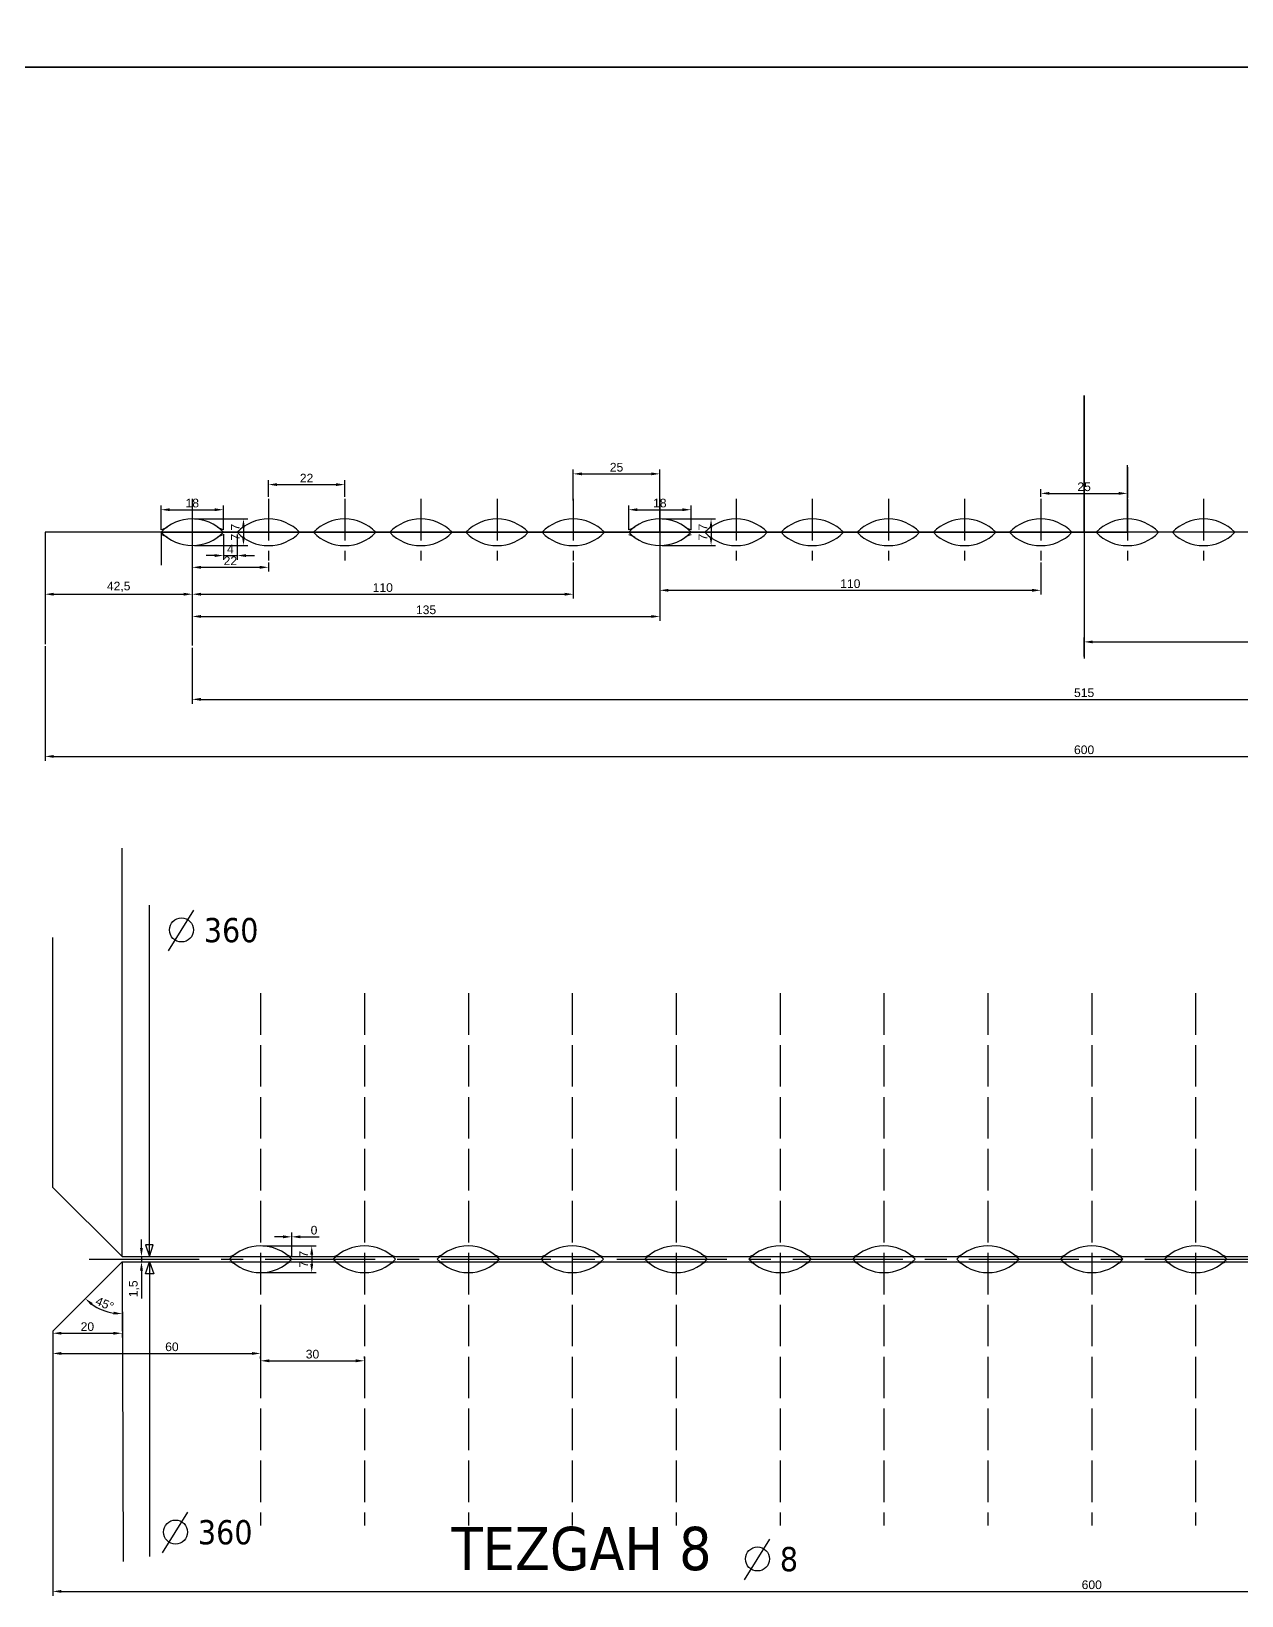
# Model space of a CAD drawing. Header units: millimetres. Extents: x 1526 to 31626, y -4643 to 9189.
# Drawn here: x 23363.8 to 23713.3, y -3484.8 to -3033 of the extents above; entities that cross this region are included whole.
import ezdxf

# ---------------------------------------------------------------- set-up
doc = ezdxf.new("R2010")
doc.units = ezdxf.units.MM
doc.linetypes.add('ACAD_ISO02W100', pattern=[15, 12, -3])
doc.linetypes.add('CENTER', pattern=[50.8, 31.75, -6.35, 6.35, -6.35])
doc.styles.get("Standard").update_dxf_attribs({"font": 'arial.ttf'})
doc.dimstyles.new('ISO-25', dxfattribs={"dimtxt": 2.5, "dimasz": 2.5, "dimexe": 1.25, "dimexo": 0.625, "dimtad": 1, "dimtxsty": 'Standard', "dimcen": 2.5, "dimadec": 0, "dimazin": 0, "dimtfac": 1, "dimtmove": 0, "dimatfit": 3, "dimfxl": 1, "dimarcsym": 0})

# ---------------------------------------------------------------- blocks, each defined once
blk = doc.blocks.new('*D2155')
at = {"color": 0, "lineweight": -2, "transparency": 16777216}
for p, q in [((23370, -3409.03), (23370, -3484.83)), ((23970, -3418.54), (23970, -3484.83)), ((23372.5, -3483.58), (23967.5, -3483.58))]:
    blk.add_line(p, q, dxfattribs=at)
at = {"color": 0, "transparency": 16777216}
for points in [[(23372.5, -3483.16), (23372.5, -3484), (23370, -3483.58)], [(23967.5, -3483.16), (23967.5, -3484), (23970, -3483.58)]]:
    blk.add_solid(points, dxfattribs=at)
at = {"layer": 'Defpoints', "color": 0, "transparency": 16777216}
for p in [(23370, -3408.41), (23970, -3417.91), (23970, -3483.58)]:
    blk.add_point(p, dxfattribs=at)
at = {"color": 0, "transparency": 16777216, "insert": (23670, -3481.68), "char_height": 2.5, "attachment_point": 5}
blk.add_mtext('600', dxfattribs=at)
blk = doc.blocks.new('*D2156')
at = {"color": 0, "lineweight": -2, "transparency": 16777216}
for p, q in [((23370, -3409.03), (23370, -3410.28)), ((23372.5, -3409.03), (23387.5, -3409.03)), ((23390, -3409.03), (23390, -3410.28))]:
    blk.add_line(p, q, dxfattribs=at)
at = {"color": 0, "transparency": 16777216}
for points in [[(23372.5, -3408.62), (23372.5, -3409.45), (23370, -3409.03)], [(23387.5, -3408.62), (23387.5, -3409.45), (23390, -3409.03)]]:
    blk.add_solid(points, dxfattribs=at)
at = {"layer": 'Defpoints', "color": 0, "transparency": 16777216}
for p in [(23370, -3408.41), (23390, -3408.41), (23390, -3409.03)]:
    blk.add_point(p, dxfattribs=at)
at = {"color": 0, "transparency": 16777216, "insert": (23380, -3407.13), "char_height": 2.5, "attachment_point": 5}
blk.add_mtext('20', dxfattribs=at)
blk = doc.blocks.new('*D2157')
at = {"color": 0, "lineweight": -2, "transparency": 16777216}
for p, q in [((23395.62, -3384.41), (23395.62, -3381.91)), ((23390.63, -3386.91), (23396.87, -3386.91)), ((23394.14, -3388.41), (23396.87, -3388.41)), ((23395.62, -3386.91), (23395.62, -3388.41)), ((23395.62, -3390.91), (23395.62, -3398.99))]:
    blk.add_line(p, q, dxfattribs=at)
at = {"color": 0, "transparency": 16777216}
for points in [[(23395.2, -3384.41), (23396.03, -3384.41), (23395.62, -3386.91)], [(23395.2, -3390.91), (23396.03, -3390.91), (23395.62, -3388.41)]]:
    blk.add_solid(points, dxfattribs=at)
at = {"layer": 'Defpoints', "color": 0, "transparency": 16777216}
for p in [(23390, -3386.91), (23393.51, -3388.41), (23395.62, -3388.41)]:
    blk.add_point(p, dxfattribs=at)
at = {"color": 0, "transparency": 16777216, "insert": (23393.49, -3396.2), "char_height": 2.5, "attachment_point": 5, "rotation": 90}
blk.add_mtext('1,5', dxfattribs=at)
blk = doc.blocks.new('*D2013')
at = {"color": 0, "lineweight": -2, "transparency": 16777216}
for p, q in [((23370, -3409.66), (23370, -3416.11)), ((23430, -3409.66), (23430, -3416.11)), ((23372.5, -3414.86), (23427.5, -3414.86))]:
    blk.add_line(p, q, dxfattribs=at)
at = {"color": 0, "transparency": 16777216}
for points in [[(23372.5, -3414.45), (23372.5, -3415.28), (23370, -3414.86)], [(23427.5, -3414.45), (23427.5, -3415.28), (23430, -3414.86)]]:
    blk.add_solid(points, dxfattribs=at)
at = {"layer": 'Defpoints', "color": 0, "transparency": 16777216}
for p in [(23370, -3409.03), (23430, -3409.03), (23430, -3414.86)]:
    blk.add_point(p, dxfattribs=at)
at = {"color": 0, "transparency": 16777216, "insert": (23404.41, -3412.96), "char_height": 2.5, "attachment_point": 5}
blk.add_mtext('60', dxfattribs=at)
blk = doc.blocks.new('*D2014')
at = {"color": 0, "lineweight": -2, "transparency": 16777216}
for p, q in [((23430, -3416.36), (23430, -3415.74)), ((23460, -3416.36), (23460, -3415.74)), ((23432.5, -3416.99), (23457.5, -3416.99))]:
    blk.add_line(p, q, dxfattribs=at)
at = {"color": 0, "transparency": 16777216}
for points in [[(23432.5, -3416.57), (23432.5, -3417.4), (23430, -3416.99)], [(23457.5, -3416.57), (23457.5, -3417.4), (23460, -3416.99)]]:
    blk.add_solid(points, dxfattribs=at)
at = {"layer": 'Defpoints', "color": 0, "transparency": 16777216}
for p in [(23430, -3416.99), (23460, -3416.99), (23460, -3416.99)]:
    blk.add_point(p, dxfattribs=at)
at = {"color": 0, "transparency": 16777216, "insert": (23445, -3415.08), "char_height": 2.5, "attachment_point": 5}
blk.add_mtext('30', dxfattribs=at)
blk = doc.blocks.new('*D2158')
at = {"color": 0, "lineweight": -2, "transparency": 16777216}
for p, q in [((23436.5, -3381.18), (23434, -3381.18)), ((23439, -3387.03), (23439, -3379.93)), ((23439, -3387.03), (23439, -3379.93)), ((23441.5, -3381.18), (23446.88, -3381.18))]:
    blk.add_line(p, q, dxfattribs=at)
at = {"color": 0, "transparency": 16777216}
for points in [[(23436.5, -3380.76), (23436.5, -3381.6), (23439, -3381.18)], [(23441.5, -3380.76), (23441.5, -3381.6), (23439, -3381.18)]]:
    blk.add_solid(points, dxfattribs=at)
at = {"layer": 'Defpoints', "color": 0, "transparency": 16777216}
for p in [(23439, -3381.18), (23439, -3387.66), (23439, -3387.66)]:
    blk.add_point(p, dxfattribs=at)
at = {"color": 0, "transparency": 16777216, "insert": (23445.44, -3379.28), "char_height": 2.5, "attachment_point": 5}
blk.add_mtext('0', dxfattribs=at)
blk = doc.blocks.new('*D2159')
at = {"color": 0, "lineweight": -2, "transparency": 16777216}
for p, q in [((23430.63, -3383.81), (23446.03, -3383.81)), ((23444.78, -3386.31), (23444.78, -3389.01)), ((23430.63, -3391.51), (23446.03, -3391.51))]:
    blk.add_line(p, q, dxfattribs=at)
at = {"color": 0, "transparency": 16777216}
for points in [[(23444.37, -3386.31), (23445.2, -3386.31), (23444.78, -3383.81)], [(23444.37, -3389.01), (23445.2, -3389.01), (23444.78, -3391.51)]]:
    blk.add_solid(points, dxfattribs=at)
at = {"layer": 'Defpoints', "color": 0, "transparency": 16777216}
for p in [(23430, -3383.81), (23430, -3391.51), (23444.78, -3391.51)]:
    blk.add_point(p, dxfattribs=at)
at = {"color": 0, "transparency": 16777216, "insert": (23442.66, -3387.66), "char_height": 2.5, "attachment_point": 5, "rotation": 90}
blk.add_mtext('7,7', dxfattribs=at)
blk = doc.blocks.new('*D2152')
at = {"color": 0, "lineweight": -2, "transparency": 16777216}
blk.add_arc((23390, -3388.41), 15.01, 234.5548, 260.6727, dxfattribs=at)
at = {"color": 0, "transparency": 16777216}
for points in [[(23381.03, -3400.95), (23381.57, -3400.32), (23379.39, -3399.02)], [(23387.6, -3402.8), (23387.54, -3403.63), (23390.06, -3403.42)]]:
    blk.add_solid(points, dxfattribs=at)
at = {"layer": 'Defpoints', "color": 0, "transparency": 16777216}
for p in [(23390, -3388.41), (23390, -3388.41), (23382.51, -3401.42), (23370, -3408.41), (23390.34, -3474.94)]:
    blk.add_point(p, dxfattribs=at)
at = {"color": 0, "transparency": 16777216, "insert": (23385.01, -3400.53), "char_height": 2.5, "attachment_point": 5, "rotation": 337.6137}
blk.add_mtext('45°', dxfattribs=at)
blk = doc.blocks.new('*D2239')
at = {"color": 0, "lineweight": -2, "transparency": 16777216}
for p, q in [((23410.92, -3173.82), (23426.33, -3173.82)), ((23425.08, -3176.32), (23425.08, -3179.02)), ((23410.92, -3181.52), (23426.33, -3181.52))]:
    blk.add_line(p, q, dxfattribs=at)
at = {"color": 0, "transparency": 16777216}
for points in [[(23424.66, -3176.32), (23425.49, -3176.32), (23425.08, -3173.82)], [(23424.66, -3179.02), (23425.49, -3179.02), (23425.08, -3181.52)]]:
    blk.add_solid(points, dxfattribs=at)
at = {"layer": 'Defpoints', "color": 0, "transparency": 16777216}
for p in [(23410.29, -3173.82), (23410.29, -3181.52), (23425.08, -3181.52)]:
    blk.add_point(p, dxfattribs=at)
at = {"color": 0, "transparency": 16777216, "insert": (23422.95, -3177.67), "char_height": 2.5, "attachment_point": 5, "rotation": 90}
blk.add_mtext('7,7', dxfattribs=at)
blk = doc.blocks.new('*D2240')
at = {"color": 0, "lineweight": -2, "transparency": 16777216}
for p, q in [((23401.29, -3177.04), (23401.29, -3169.94)), ((23403.79, -3171.19), (23416.79, -3171.19)), ((23419.29, -3177.04), (23419.29, -3169.94))]:
    blk.add_line(p, q, dxfattribs=at)
at = {"color": 0, "transparency": 16777216}
for points in [[(23403.79, -3170.77), (23403.79, -3171.6), (23401.29, -3171.19)], [(23416.79, -3170.77), (23416.79, -3171.6), (23419.29, -3171.19)]]:
    blk.add_solid(points, dxfattribs=at)
at = {"layer": 'Defpoints', "color": 0, "transparency": 16777216}
for p in [(23419.29, -3171.19), (23401.29, -3177.67), (23419.29, -3177.67)]:
    blk.add_point(p, dxfattribs=at)
at = {"color": 0, "transparency": 16777216, "insert": (23410.29, -3169.28), "char_height": 2.5, "attachment_point": 5}
blk.add_mtext('18', dxfattribs=at)
blk = doc.blocks.new('*D2241')
at = {"color": 0, "lineweight": -2, "transparency": 16777216}
for p, q in [((23410.29, -3186.46), (23410.29, -3189.07)), ((23412.79, -3187.82), (23429.79, -3187.82)), ((23432.29, -3186.46), (23432.29, -3189.07))]:
    blk.add_line(p, q, dxfattribs=at)
at = {"color": 0, "transparency": 16777216}
for points in [[(23412.79, -3187.41), (23412.79, -3188.24), (23410.29, -3187.82)], [(23429.79, -3187.41), (23429.79, -3188.24), (23432.29, -3187.82)]]:
    blk.add_solid(points, dxfattribs=at)
at = {"layer": 'Defpoints', "color": 0, "transparency": 16777216}
for p in [(23410.29, -3185.83), (23432.29, -3185.83), (23432.29, -3187.82)]:
    blk.add_point(p, dxfattribs=at)
at = {"color": 0, "transparency": 16777216, "insert": (23421.29, -3185.94), "char_height": 2.5, "attachment_point": 5}
blk.add_mtext('22', dxfattribs=at)
blk = doc.blocks.new('*D2242')
at = {"color": 0, "lineweight": -2, "transparency": 16777216}
for p, q in [((23419.29, -3178.29), (23419.29, -3185.68)), ((23423.29, -3178.34), (23423.29, -3185.68)), ((23416.79, -3184.43), (23414.29, -3184.43)), ((23419.29, -3184.43), (23423.29, -3184.43)), ((23425.79, -3184.43), (23428.29, -3184.43))]:
    blk.add_line(p, q, dxfattribs=at)
at = {"color": 0, "transparency": 16777216}
for points in [[(23416.79, -3184.01), (23416.79, -3184.84), (23419.29, -3184.43)], [(23425.79, -3184.01), (23425.79, -3184.84), (23423.29, -3184.43)]]:
    blk.add_solid(points, dxfattribs=at)
at = {"layer": 'Defpoints', "color": 0, "transparency": 16777216}
for p in [(23419.29, -3177.67), (23423.29, -3177.72), (23423.29, -3184.43)]:
    blk.add_point(p, dxfattribs=at)
at = {"color": 0, "transparency": 16777216, "insert": (23421.29, -3182.55), "char_height": 2.5, "attachment_point": 5}
blk.add_mtext('4', dxfattribs=at)
blk = doc.blocks.new('*D2243')
at = {"color": 0, "lineweight": -2, "transparency": 16777216}
for p, q in [((23432.29, -3167.42), (23432.29, -3162.68)), ((23454.29, -3167.42), (23454.29, -3162.68)), ((23434.79, -3163.93), (23451.79, -3163.93))]:
    blk.add_line(p, q, dxfattribs=at)
at = {"color": 0, "transparency": 16777216}
for points in [[(23434.79, -3163.52), (23434.79, -3164.35), (23432.29, -3163.93)], [(23451.79, -3163.52), (23451.79, -3164.35), (23454.29, -3163.93)]]:
    blk.add_solid(points, dxfattribs=at)
at = {"layer": 'Defpoints', "color": 0, "transparency": 16777216}
for p in [(23454.29, -3163.93), (23432.29, -3168.04), (23454.29, -3168.04)]:
    blk.add_point(p, dxfattribs=at)
at = {"color": 0, "transparency": 16777216, "insert": (23443.29, -3162.05), "char_height": 2.5, "attachment_point": 5}
blk.add_mtext('22', dxfattribs=at)
blk = doc.blocks.new('*D2244')
at = {"color": 0, "lineweight": -2, "transparency": 16777216}
for p, q in [((23520.29, -3168.5), (23520.29, -3159.58)), ((23522.79, -3160.83), (23542.79, -3160.83)), ((23545.29, -3177.04), (23545.29, -3159.58))]:
    blk.add_line(p, q, dxfattribs=at)
at = {"color": 0, "transparency": 16777216}
for points in [[(23522.79, -3160.42), (23522.79, -3161.25), (23520.29, -3160.83)], [(23542.79, -3160.42), (23542.79, -3161.25), (23545.29, -3160.83)]]:
    blk.add_solid(points, dxfattribs=at)
at = {"layer": 'Defpoints', "color": 0, "transparency": 16777216}
for p in [(23545.29, -3160.83), (23520.29, -3169.12), (23545.29, -3177.67)]:
    blk.add_point(p, dxfattribs=at)
at = {"color": 0, "transparency": 16777216, "insert": (23532.79, -3158.93), "char_height": 2.5, "attachment_point": 5}
blk.add_mtext('25', dxfattribs=at)
blk = doc.blocks.new('*D2245')
at = {"color": 0, "lineweight": -2, "transparency": 16777216}
for p, q in [((23536.29, -3177.04), (23536.29, -3169.94)), ((23538.79, -3171.19), (23551.79, -3171.19)), ((23554.29, -3177.04), (23554.29, -3169.94))]:
    blk.add_line(p, q, dxfattribs=at)
at = {"color": 0, "transparency": 16777216}
for points in [[(23538.79, -3170.77), (23538.79, -3171.6), (23536.29, -3171.19)], [(23551.79, -3170.77), (23551.79, -3171.6), (23554.29, -3171.19)]]:
    blk.add_solid(points, dxfattribs=at)
at = {"layer": 'Defpoints', "color": 0, "transparency": 16777216}
for p in [(23554.29, -3171.19), (23536.29, -3177.67), (23554.29, -3177.67)]:
    blk.add_point(p, dxfattribs=at)
at = {"color": 0, "transparency": 16777216, "insert": (23545.29, -3169.28), "char_height": 2.5, "attachment_point": 5}
blk.add_mtext('18', dxfattribs=at)
blk = doc.blocks.new('*D2246')
at = {"color": 0, "lineweight": -2, "transparency": 16777216}
for p, q in [((23545.92, -3173.82), (23561.33, -3173.82)), ((23560.08, -3176.32), (23560.08, -3179.02)), ((23545.92, -3181.52), (23561.33, -3181.52))]:
    blk.add_line(p, q, dxfattribs=at)
at = {"color": 0, "transparency": 16777216}
for points in [[(23559.66, -3176.32), (23560.49, -3176.32), (23560.08, -3173.82)], [(23559.66, -3179.02), (23560.49, -3179.02), (23560.08, -3181.52)]]:
    blk.add_solid(points, dxfattribs=at)
at = {"layer": 'Defpoints', "color": 0, "transparency": 16777216}
for p in [(23545.29, -3173.82), (23545.29, -3181.52), (23560.08, -3181.52)]:
    blk.add_point(p, dxfattribs=at)
at = {"color": 0, "transparency": 16777216, "insert": (23557.95, -3177.67), "char_height": 2.5, "attachment_point": 5, "rotation": 90}
blk.add_mtext('7,7', dxfattribs=at)
blk = doc.blocks.new('*D2257')
at = {"color": 0, "lineweight": -2, "transparency": 16777216}
for p, q in [((23410.29, -3178.29), (23410.29, -3203.26)), ((23545.29, -3178.29), (23545.29, -3203.26)), ((23412.79, -3202.01), (23542.79, -3202.01))]:
    blk.add_line(p, q, dxfattribs=at)
at = {"color": 0, "transparency": 16777216}
for points in [[(23412.79, -3201.6), (23412.79, -3202.43), (23410.29, -3202.01)], [(23542.79, -3201.6), (23542.79, -3202.43), (23545.29, -3202.01)]]:
    blk.add_solid(points, dxfattribs=at)
at = {"layer": 'Defpoints', "color": 0, "transparency": 16777216}
for p in [(23410.29, -3177.67), (23545.29, -3177.67), (23545.29, -3202.01)]:
    blk.add_point(p, dxfattribs=at)
at = {"color": 0, "transparency": 16777216, "insert": (23477.79, -3200.11), "char_height": 2.5, "attachment_point": 5}
blk.add_mtext('135', dxfattribs=at)
blk = doc.blocks.new('*D2258')
at = {"color": 0, "lineweight": -2, "transparency": 16777216}
for p, q in [((23680.29, -3158.92), (23680.29, -3167.72)), ((23655.29, -3167.42), (23655.29, -3165.22)), ((23657.79, -3166.47), (23677.79, -3166.47))]:
    blk.add_line(p, q, dxfattribs=at)
at = {"color": 0, "transparency": 16777216}
for points in [[(23657.79, -3166.05), (23657.79, -3166.88), (23655.29, -3166.47)], [(23677.79, -3166.05), (23677.79, -3166.88), (23680.29, -3166.47)]]:
    blk.add_solid(points, dxfattribs=at)
at = {"layer": 'Defpoints', "color": 0, "transparency": 16777216}
for p in [(23680.29, -3158.29), (23680.29, -3166.47), (23655.29, -3168.04)]:
    blk.add_point(p, dxfattribs=at)
at = {"color": 0, "transparency": 16777216, "insert": (23667.79, -3164.57), "char_height": 2.5, "attachment_point": 5}
blk.add_mtext('25', dxfattribs=at)
blk = doc.blocks.new('*D2199')
at = {"color": 0, "lineweight": -2, "transparency": 16777216}
for p, q in [((23667.79, -3213.54), (23667.79, -3208.11)), ((23670.29, -3209.36), (23922.79, -3209.36)), ((23925.29, -3209.96), (23925.29, -3208.11))]:
    blk.add_line(p, q, dxfattribs=at)
at = {"color": 0, "transparency": 16777216}
for points in [[(23670.29, -3208.95), (23670.29, -3209.78), (23667.79, -3209.36)], [(23922.79, -3208.95), (23922.79, -3209.78), (23925.29, -3209.36)]]:
    blk.add_solid(points, dxfattribs=at)
at = {"layer": 'Defpoints', "color": 0, "transparency": 16777216}
for p in [(23925.29, -3209.36), (23925.29, -3210.58), (23667.79, -3214.16)]:
    blk.add_point(p, dxfattribs=at)
at = {"color": 0, "transparency": 16777216, "insert": (23796.54, -3207.23), "char_height": 2.5, "attachment_point": 5}
blk.add_mtext('257,5', dxfattribs=at)
blk = doc.blocks.new('*D2200')
at = {"color": 0, "lineweight": -2, "transparency": 16777216}
for p, q in [((23410.29, -3211.04), (23410.29, -3227.21)), ((23925.29, -3208.74), (23925.29, -3227.21)), ((23412.79, -3225.96), (23922.79, -3225.96))]:
    blk.add_line(p, q, dxfattribs=at)
at = {"color": 0, "transparency": 16777216}
for points in [[(23412.79, -3225.54), (23412.79, -3226.38), (23410.29, -3225.96)], [(23922.79, -3225.54), (23922.79, -3226.38), (23925.29, -3225.96)]]:
    blk.add_solid(points, dxfattribs=at)
at = {"layer": 'Defpoints', "color": 0, "transparency": 16777216}
for p in [(23410.29, -3210.42), (23925.29, -3208.11), (23925.29, -3225.96)]:
    blk.add_point(p, dxfattribs=at)
at = {"color": 0, "transparency": 16777216, "insert": (23667.79, -3224.06), "char_height": 2.5, "attachment_point": 5}
blk.add_mtext('515', dxfattribs=at)
blk = doc.blocks.new('*D2201')
at = {"color": 0, "lineweight": -2, "transparency": 16777216}
for p, q in [((23520.29, -3186.46), (23520.29, -3196.84)), ((23410.29, -3191.4), (23410.29, -3196.84)), ((23412.79, -3195.59), (23517.79, -3195.59))]:
    blk.add_line(p, q, dxfattribs=at)
at = {"color": 0, "transparency": 16777216}
for points in [[(23412.79, -3195.18), (23412.79, -3196.01), (23410.29, -3195.59)], [(23517.79, -3195.18), (23517.79, -3196.01), (23520.29, -3195.59)]]:
    blk.add_solid(points, dxfattribs=at)
at = {"layer": 'Defpoints', "color": 0, "transparency": 16777216}
for p in [(23520.29, -3185.83), (23410.29, -3190.78), (23520.29, -3195.59)]:
    blk.add_point(p, dxfattribs=at)
at = {"color": 0, "transparency": 16777216, "insert": (23465.29, -3193.69), "char_height": 2.5, "attachment_point": 5}
blk.add_mtext('110', dxfattribs=at)
blk = doc.blocks.new('*D2202')
at = {"color": 0, "lineweight": -2, "transparency": 16777216}
for p, q in [((23655.29, -3186.46), (23655.29, -3195.71)), ((23545.29, -3191.4), (23545.29, -3195.71)), ((23547.79, -3194.46), (23652.79, -3194.46))]:
    blk.add_line(p, q, dxfattribs=at)
at = {"color": 0, "transparency": 16777216}
for points in [[(23547.79, -3194.05), (23547.79, -3194.88), (23545.29, -3194.46)], [(23652.79, -3194.05), (23652.79, -3194.88), (23655.29, -3194.46)]]:
    blk.add_solid(points, dxfattribs=at)
at = {"layer": 'Defpoints', "color": 0, "transparency": 16777216}
for p in [(23655.29, -3185.83), (23545.29, -3190.78), (23655.29, -3194.46)]:
    blk.add_point(p, dxfattribs=at)
at = {"color": 0, "transparency": 16777216, "insert": (23600.29, -3192.56), "char_height": 2.5, "attachment_point": 5}
blk.add_mtext('110', dxfattribs=at)
blk = doc.blocks.new('*D2203')
at = {"color": 0, "lineweight": -2, "transparency": 16777216}
for p, q in [((23367.79, -3178.29), (23367.79, -3196.84)), ((23410.29, -3178.92), (23410.29, -3196.84)), ((23370.29, -3195.59), (23407.79, -3195.59))]:
    blk.add_line(p, q, dxfattribs=at)
at = {"color": 0, "transparency": 16777216}
for points in [[(23370.29, -3195.18), (23370.29, -3196.01), (23367.79, -3195.59)], [(23407.79, -3195.18), (23407.79, -3196.01), (23410.29, -3195.59)]]:
    blk.add_solid(points, dxfattribs=at)
at = {"layer": 'Defpoints', "color": 0, "transparency": 16777216}
for p in [(23367.79, -3177.67), (23410.29, -3178.29), (23410.29, -3195.59)]:
    blk.add_point(p, dxfattribs=at)
at = {"color": 0, "transparency": 16777216, "insert": (23389.04, -3193.46), "char_height": 2.5, "attachment_point": 5}
blk.add_mtext('42,5', dxfattribs=at)
blk = doc.blocks.new('*D2204')
at = {"color": 0, "lineweight": -2, "transparency": 16777216}
for p, q in [((23367.79, -3210.64), (23367.79, -3243.68)), ((23967.79, -3238.29), (23967.79, -3243.68)), ((23370.29, -3242.43), (23965.29, -3242.43))]:
    blk.add_line(p, q, dxfattribs=at)
at = {"color": 0, "transparency": 16777216}
for points in [[(23370.29, -3242.02), (23370.29, -3242.85), (23367.79, -3242.43)], [(23965.29, -3242.02), (23965.29, -3242.85), (23967.79, -3242.43)]]:
    blk.add_solid(points, dxfattribs=at)
at = {"layer": 'Defpoints', "color": 0, "transparency": 16777216}
for p in [(23367.79, -3210.02), (23967.79, -3237.66), (23967.79, -3242.43)]:
    blk.add_point(p, dxfattribs=at)
at = {"color": 0, "transparency": 16777216, "insert": (23667.79, -3240.53), "char_height": 2.5, "attachment_point": 5}
blk.add_mtext('600', dxfattribs=at)

msp = doc.modelspace()

# ---------------------------------------------------------------- linework, layer by layer
at = {"color": 2}
msp.add_line((23045.7824, -3043.40561), (24080.04858, -3043.40561), dxfattribs=at)
for p, q in [((23667.79355, -3177.66552), (23667.79355, -3138.17831)), ((23667.79355, -3138.17831), (23667.79355, -3214.16356)), ((23545.29367, -3177.66552), (23545.29367, -3160.83358)), ((23680.29355, -3177.66552), (23680.29355, -3158.29206)), ((23410.29367, -3177.66552), (23367.79367, -3177.66552)), ((23367.79367, -3177.66552), (23367.79367, -3210.01983)), ((23401.29367, -3177.66552), (23419.29367, -3177.66552)), ((23401.29367, -3177.66552), (23401.29367, -3187.17652)), ((23967.79343, -3177.66552), (23410.29367, -3177.66552)), ((23410.29367, -3177.66552), (23545.29367, -3177.66552)), ((23410.29367, -3177.66552), (23410.29367, -3210.41604)), ((23967.79343, -3177.66552), (23432.29367, -3177.66552)), ((23967.79343, -3177.66552), (23454.29361, -3177.66552)), ((23967.79343, -3177.66552), (23476.29361, -3177.66552)), ((23536.29367, -3177.66552), (23554.29367, -3177.66552)), ((23967.79343, -3177.66552), (23545.29367, -3177.66552)), ((23545.29367, -3177.66552), (23680.29367, -3177.66552)), ((23967.79343, -3177.66552), (23567.29367, -3177.66552)), ((23967.79343, -3177.66552), (23589.29361, -3177.66552)), ((23967.79343, -3177.66552), (23611.29361, -3177.66552)), ((23790.29343, -3177.66552), (23655.29343, -3177.66552)), ((23655.29355, -3177.66552), (23680.29355, -3177.66552)), ((23680.29355, -3177.66552), (23655.29355, -3177.66552)), ((23680.29355, -3177.66552), (23667.79355, -3177.66552)), ((23390.00078, -3386.65872), (23390.00078, -3268.92733)), ((23397.92144, -3386.90872), (23397.92144, -3285.431)), ((23403.44176, -3298.57608), (23410.72356, -3286.80888)), ((23370.00078, -3366.90872), (23370.00078, -3294.78106)), ((23390.00078, -3386.65872), (23390.00078, -3362.40872)), ((23390.00078, -3386.90872), (23370.00078, -3366.90872)), ((23399.01457, -3383.45373), (23396.7555, -3383.45373)), ((23396.7555, -3383.45373), (23397.92144, -3386.90872)), ((23397.92144, -3386.90872), (23399.01457, -3383.45373)), ((23390.00078, -3388.40872), (23370.00078, -3408.40872)), ((23390.00078, -3386.90872), (23390.00078, -3385.15872)), ((23390.00078, -3386.90872), (23949.99603, -3386.90872)), ((23390.00078, -3388.40872), (23949.99603, -3388.40872)), ((23390.00078, -3388.40872), (23390.34432, -3474.93836)), ((23396.7555, -3391.86371), (23397.92144, -3388.40872)), ((23397.92144, -3388.40872), (23397.92143, -3473.54708)), ((23397.92144, -3388.40872), (23399.20572, -3391.86371)), ((23390.00078, -3390.40872), (23390.00078, -3408.40872)), ((23399.20572, -3391.86371), (23396.7555, -3391.86371)), ((23370.00078, -3408.40872), (23370.00078, -3431.19703)), ((23401.72737, -3472.46952), (23409.00917, -3460.70232)), ((23569.75228, -3480.23806), (23577.03408, -3468.47086))]:
    msp.add_line(p, q)
at = {"linetype": 'ACAD_ISO02W100'}
for p, q in [((23410.29367, -3168.04158), (23410.29367, -3185.83165)), ((23432.29361, -3168.04158), (23432.29361, -3185.83165)), ((23454.29361, -3168.04158), (23454.29361, -3185.83165)), ((23454.29361, -3168.04158), (23454.29361, -3185.83165)), ((23476.29355, -3168.04158), (23476.29355, -3185.83165)), ((23476.29361, -3168.04158), (23476.29361, -3185.83165)), ((23498.29355, -3168.04158), (23498.29355, -3185.83165)), ((23498.29355, -3168.04158), (23498.29355, -3185.83165)), ((23520.29355, -3168.04158), (23520.29355, -3185.83165)), ((23545.29367, -3168.04158), (23545.29367, -3185.83165)), ((23567.29361, -3168.04158), (23567.29361, -3185.83165)), ((23589.29361, -3168.04158), (23589.29361, -3185.83165)), ((23589.29361, -3168.04158), (23589.29361, -3185.83165)), ((23611.29355, -3168.04158), (23611.29355, -3185.83165)), ((23611.29361, -3168.04158), (23611.29361, -3185.83165)), ((23633.29355, -3168.04158), (23633.29355, -3185.83165)), ((23633.29355, -3168.04158), (23633.29355, -3185.83165)), ((23655.29355, -3168.04158), (23655.29355, -3185.83165)), ((23680.29355, -3168.04158), (23680.29355, -3185.83165)), ((23702.29355, -3168.04158), (23702.29355, -3185.83165)), ((23702.29355, -3168.04158), (23702.29355, -3185.83165)), ((23430.00078, -3310.80406), (23430.00078, -3464.51338)), ((23460.00078, -3310.80406), (23460.00078, -3464.51338)), ((23490.00078, -3310.80406), (23490.00078, -3464.51338)), ((23520.00078, -3310.80406), (23520.00078, -3464.51338)), ((23550.00078, -3310.80406), (23550.00078, -3464.51338)), ((23580.00078, -3310.80406), (23580.00078, -3464.51338)), ((23610.00078, -3310.80406), (23610.00078, -3464.51338)), ((23640.00078, -3310.80406), (23640.00078, -3464.51338)), ((23670.00078, -3310.80406), (23670.00078, -3464.51338)), ((23700.00078, -3310.80406), (23700.00078, -3464.51338))]:
    msp.add_line(p, q, dxfattribs=at)
at = {"color": 1, "linetype": 'CENTER'}
msp.add_line((23380.50786, -3387.65872), (23955.92632, -3387.65872), dxfattribs=at)
at = {"color": 2}
msp.add_lwpolyline([(23045.78236, -3043.40561), (23045.78236, -2643.40561), (24080.04853, -2643.40561), (24080.04853, -3043.40561), (23045.78236, -3043.40561), (23045.78236, -2643.40561)], dxfattribs=at)
for centre in [(23407.16506, -3292.55933), (23405.45066, -3466.45278), (23573.47557, -3474.22132)]:
    msp.add_circle(centre, 3.47217)
at = {"color": 3}
for centre, start, end in [((23410.29367, -3186.26), 43.6796745, 136.3203255), ((23432.29361, -3186.31174), 43.6796745, 136.3203255), ((23454.29361, -3186.31174), 43.6796745, 136.3203255), ((23476.29355, -3186.31174), 43.6796745, 136.3203255), ((23498.29355, -3186.31174), 43.6796745, 136.3203255), ((23520.29355, -3186.31174), 43.6796745, 136.3203255), ((23680.29355, -3186.31174), 43.6796745, 136.3203255), ((23702.29355, -3186.31174), 43.6796745, 136.3203255), ((23410.29367, -3169.07104), 223.6796745, 316.3203255), ((23432.29361, -3169.12278), 223.6796745, 316.3203255), ((23454.29361, -3169.12278), 223.6796745, 316.3203255), ((23476.29355, -3169.12278), 223.6796745, 316.3203255), ((23498.29355, -3169.12278), 223.6796745, 316.3203255), ((23520.29355, -3169.12278), 223.6796745, 316.3203255), ((23680.29355, -3169.12278), 223.6796745, 316.3203255), ((23702.29355, -3169.12278), 223.6796745, 316.3203255)]:
    msp.add_arc(centre, 12.44448, start, end, dxfattribs=at)
for centre, radius, start, end in [((23399.76593, -3170.99355), 6.11586, 284.465722, 302.256273), ((23420.82142, -3170.99355), 6.11586, 237.743727, 255.534278), ((23454.29361, -3186.31174), 12.44448, 43.6796745, 136.3203255), ((23476.29361, -3186.31174), 12.44448, 43.6796745, 136.3203255), ((23498.29355, -3186.31174), 12.44448, 43.6796745, 136.3203255), ((23545.29367, -3186.26), 12.44448, 43.6796745, 136.3203255), ((23534.76593, -3170.99355), 6.11586, 284.465722, 302.256273), ((23555.82142, -3170.99355), 6.11586, 237.743727, 255.534278), ((23567.29361, -3186.31174), 12.44448, 43.6796745, 136.3203255), ((23589.29361, -3186.31174), 12.44448, 43.6796745, 136.3203255), ((23589.29361, -3186.31174), 12.44448, 43.6796745, 136.3203255), ((23611.29355, -3186.31174), 12.44448, 43.6796745, 136.3203255), ((23611.29361, -3186.31174), 12.44448, 43.6796745, 136.3203255), ((23633.29355, -3186.31174), 12.44448, 43.6796745, 136.3203255), ((23633.29355, -3186.31174), 12.44448, 43.6796745, 136.3203255), ((23655.29355, -3186.31174), 12.44448, 43.6796745, 136.3203255), ((23702.29355, -3186.31174), 12.44448, 43.6796745, 136.3203255), ((23399.76593, -3184.33748), 6.11586, 57.743727, 75.534278), ((23420.82142, -3184.33748), 6.11586, 104.465722, 122.256273), ((23476.29361, -3169.12278), 12.44448, 223.6796745, 316.3203255), ((23545.29367, -3169.07104), 12.44448, 223.6796745, 316.3203255), ((23534.76593, -3184.33748), 6.11586, 57.743727, 75.534278), ((23555.82142, -3184.33748), 6.11586, 104.465722, 122.256273), ((23567.29361, -3169.12278), 12.44448, 223.6796745, 316.3203255), ((23589.29361, -3169.12278), 12.44448, 223.6796745, 316.3203255), ((23611.29355, -3169.12278), 12.44448, 223.6796745, 316.3203255), ((23611.29361, -3169.12278), 12.44448, 223.6796745, 316.3203255), ((23633.29355, -3169.12278), 12.44448, 223.6796745, 316.3203255), ((23655.29355, -3169.12278), 12.44448, 223.6796745, 316.3203255), ((23430.00078, -3396.2532), 12.44448, 43.6796745, 136.3203255), ((23460.00078, -3396.2532), 12.44448, 43.6796745, 136.3203255), ((23490.00078, -3396.2532), 12.44448, 43.6796745, 136.3203255), ((23520.00078, -3396.2532), 12.44448, 43.6796745, 136.3203255), ((23550.00078, -3396.2532), 12.44448, 43.6796745, 136.3203255), ((23580.00078, -3396.2532), 12.44448, 43.6796745, 136.3203255), ((23610.00078, -3396.2532), 12.44448, 43.6796745, 136.3203255), ((23640.00078, -3396.2532), 12.44448, 43.6796745, 136.3203255), ((23670.00078, -3396.2532), 12.44448, 43.6796745, 136.3203255), ((23700.00078, -3396.2532), 12.44448, 43.6796745, 136.3203255), ((23419.47304, -3380.98675), 6.11586, 284.465722, 302.256273), ((23430.00078, -3379.06424), 12.44448, 223.6796745, 316.3203255), ((23419.47304, -3394.33069), 6.11586, 57.743727, 75.534278), ((23440.52853, -3380.98675), 6.11586, 237.743727, 255.534278), ((23440.52853, -3394.33069), 6.11586, 104.465722, 122.256273), ((23449.47304, -3380.98675), 6.11586, 284.465722, 302.256273), ((23460.00078, -3379.06424), 12.44448, 223.6796745, 316.3203255), ((23449.47304, -3394.33069), 6.11586, 57.743727, 75.534278), ((23470.52853, -3380.98675), 6.11586, 237.743727, 255.534278), ((23470.52853, -3394.33069), 6.11586, 104.465722, 122.256273), ((23479.47304, -3380.98675), 6.11586, 284.465722, 302.256273), ((23490.00078, -3379.06424), 12.44448, 223.6796745, 316.3203255), ((23479.47304, -3394.33069), 6.11586, 57.743727, 75.534278), ((23500.52853, -3380.98675), 6.11586, 237.743727, 255.534278), ((23500.52853, -3394.33069), 6.11586, 104.465722, 122.256273), ((23509.47304, -3380.98675), 6.11586, 284.465722, 302.256273), ((23520.00078, -3379.06424), 12.44448, 223.6796745, 316.3203255), ((23509.47304, -3394.33069), 6.11586, 57.743727, 75.534278), ((23530.52853, -3380.98675), 6.11586, 237.743727, 255.534278), ((23530.52853, -3394.33069), 6.11586, 104.465722, 122.256273), ((23539.47304, -3380.98675), 6.11586, 284.465722, 302.256273), ((23550.00078, -3379.06424), 12.44448, 223.6796745, 316.3203255), ((23539.47304, -3394.33069), 6.11586, 57.743727, 75.534278), ((23560.52853, -3380.98675), 6.11586, 237.743727, 255.534278), ((23560.52853, -3394.33069), 6.11586, 104.465722, 122.256273), ((23569.47304, -3380.98675), 6.11586, 284.465722, 302.256273), ((23580.00078, -3379.06424), 12.44448, 223.6796745, 316.3203255), ((23569.47304, -3394.33069), 6.11586, 57.743727, 75.534278), ((23590.52853, -3380.98675), 6.11586, 237.743727, 255.534278), ((23590.52853, -3394.33069), 6.11586, 104.465722, 122.256273), ((23599.47304, -3380.98675), 6.11586, 284.465722, 302.256273), ((23610.00078, -3379.06424), 12.44448, 223.6796745, 316.3203255), ((23599.47304, -3394.33069), 6.11586, 57.743727, 75.534278), ((23620.52853, -3380.98675), 6.11586, 237.743727, 255.534278), ((23620.52853, -3394.33069), 6.11586, 104.465722, 122.256273), ((23629.47304, -3380.98675), 6.11586, 284.465722, 302.256273), ((23640.00078, -3379.06424), 12.44448, 223.6796745, 316.3203255), ((23629.47304, -3394.33069), 6.11586, 57.743727, 75.534278), ((23650.52853, -3380.98675), 6.11586, 237.743727, 255.534278), ((23650.52853, -3394.33069), 6.11586, 104.465722, 122.256273), ((23659.47304, -3380.98675), 6.11586, 284.465722, 302.256273), ((23670.00078, -3379.06424), 12.44448, 223.6796745, 316.3203255), ((23659.47304, -3394.33069), 6.11586, 57.743727, 75.534278), ((23680.52853, -3380.98675), 6.11586, 237.743727, 255.534278), ((23680.52853, -3394.33069), 6.11586, 104.465722, 122.256273), ((23689.47304, -3380.98675), 6.11586, 284.465722, 302.256273), ((23700.00078, -3379.06424), 12.44448, 223.6796745, 316.3203255), ((23689.47304, -3394.33069), 6.11586, 57.743727, 75.534278), ((23710.52853, -3380.98675), 6.11586, 237.743727, 255.534278), ((23710.52853, -3394.33069), 6.11586, 104.465722, 122.256273)]:
    msp.add_arc(centre, radius, start, end)

# ---------------------------------------------------------------- texts
at = {"char_height": 7, "width": 33.292, "attachment_point": 1}
for s, insert in [('{\\fTahoma|b0|i0|c162|p32;360}', (23413.63156, -3289.09916)), ('{\\fTahoma|b0|i0|c162|p32;360}', (23411.91716, -3462.9926)), ('{\\fTahoma|b0|i0|c162|p32;8}', (23579.94207, -3470.76114))]:
    msp.add_mtext(s, dxfattribs=dict(at, insert=insert))
at = {"insert": (23485.13238, -3464.94798), "char_height": 12.5, "attachment_point": 1}
msp.add_mtext('{\\fTahoma|b0|i0|c162|p32;TEZGAH 8}', dxfattribs=at)

# ---------------------------------------------------------------- dimensions: what is measured, and where the dimension line sits
for base, p1, p2, picture, middle in [((23545.29367, -3160.83358), (23520.29355, -3169.12278), (23545.29367, -3177.66552), '*D2244', (23532.79361, -3158.93215)), ((23454.29361, -3163.93322), (23432.29361, -3168.04158), (23454.29361, -3168.04158), '*D2243', (23443.29361, -3162.0531)), ((23680.29355, -3166.46725), (23655.29355, -3168.04158), (23680.29355, -3158.29206), '*D2258', (23667.79355, -3164.56581)), ((23419.29367, -3171.18518), (23401.29367, -3177.66552), (23419.29367, -3177.66552), '*D2240', (23410.29367, -3169.28375)), ((23554.29367, -3171.18518), (23536.29367, -3177.66552), (23554.29367, -3177.66552), '*D2245', (23545.29367, -3169.28375)), ((23410.29367, -3195.59195), (23367.79367, -3177.66552), (23410.29367, -3178.29052), '*D2203', (23389.04367, -3193.46456)), ((23545.29367, -3202.01272), (23410.29367, -3177.66552), (23545.29367, -3177.66552), '*D2257', (23477.79367, -3200.11043)), ((23423.29361, -3184.42657), (23419.29367, -3177.66552), (23423.29361, -3177.71726), '*D2242', (23421.29364, -3182.55157)), ((23432.29361, -3187.82414), (23410.29367, -3185.83165), (23432.29361, -3185.83165), '*D2241', (23421.29364, -3185.94402)), ((23520.29355, -3195.59195), (23410.29367, -3190.77662), (23520.29355, -3185.83165), '*D2201', (23465.29361, -3193.69052)), ((23655.29355, -3194.46281), (23545.29367, -3190.77662), (23655.29355, -3185.83165), '*D2202', (23600.29361, -3192.56138)), ((23925.29343, -3209.36227), (23667.79355, -3214.16356), (23925.29343, -3210.58486), '*D2199', (23796.54349, -3207.23488)), ((23967.79343, -3242.43481), (23367.79367, -3210.01983), (23967.79343, -3237.66081), '*D2204', (23667.79355, -3240.53338)), ((23925.29343, -3225.96111), (23410.29367, -3210.41604), (23925.29343, -3208.11227), '*D2200', (23667.79355, -3224.05968)), ((23439.0007829206, -3381.1783865453), (23439.0007829206, -3387.6587215799), (23439.0007829206, -3387.6587215799), '*D2158', (23445.4409261675, -3379.276954076)), ((23390.00078, -3409.03372), (23370.00078, -3408.40872), (23390.00078, -3408.40872), '*D2156', (23380.00078, -3407.13229)), ((23969.99603, -3483.58114), (23370.00078, -3408.40872), (23969.99603, -3417.9117), '*D2155', (23669.99841, -3481.67971)), ((23460.00078, -3416.9868), (23430.00078, -3416.9868), (23460.00078, -3416.9868), '*D2014', (23445.00078, -3415.08451))]:
    dim = msp.add_linear_dim(base=base, p1=p1, p2=p2, dimstyle='ISO-25')
    dim.commit()
    dim.dimension.update_dxf_attribs({"geometry": picture, "text_midpoint": middle})
for base, p1, p2, picture, middle in [((23425.07615, -3181.51552), (23410.29367, -3173.81552), (23410.29367, -3181.51552), '*D2239', (23422.95388, -3177.66552)), ((23560.07615, -3181.51552), (23545.29367, -3173.81552), (23545.29367, -3181.51552), '*D2246', (23557.95388, -3177.66552)), ((23444.78326, -3391.50872), (23430.00078, -3383.80872), (23430.00078, -3391.50872), '*D2159', (23442.66099, -3387.65872))]:
    dim = msp.add_linear_dim(base=base, p1=p1, p2=p2, angle=90, dimstyle='ISO-25')
    dim.commit()
    dim.dimension.update_dxf_attribs({"geometry": picture, "text_midpoint": middle})
dim = msp.add_linear_dim(base=(23395.61673, -3388.40872), p1=(23390.00078, -3386.90872), p2=(23393.51439, -3388.40872), angle=90, dimstyle='ISO-25')
dim.commit()
dim.dimension.update_dxf_attribs({"geometry": '*D2157', "text_midpoint": (23395.61673, -3396.20118), "dimtype": 160})
dim = msp.add_angular_dim_2l(base=(23382.5136, -3401.41662), line1=((23390.00078, -3388.40872), (23370.00078, -3408.40872)), line2=((23390.00078, -3388.40872), (23390.34432, -3474.93836)), dimstyle='ISO-25')
dim.commit()
dim.dimension.update_dxf_attribs({"geometry": '*D2152', "text_midpoint": (23385.00692, -3400.53299)})
dim = msp.add_linear_dim(base=(23430.00078, -3414.8618), p1=(23370.00078, -3409.03372), p2=(23430.00078, -3409.03372), dimstyle='ISO-25')
dim.commit()
dim.dimension.update_dxf_attribs({"geometry": '*D2013', "text_midpoint": (23404.41393, -3414.8618), "dimtype": 160})

doc.saveas('drawing.dxf')
